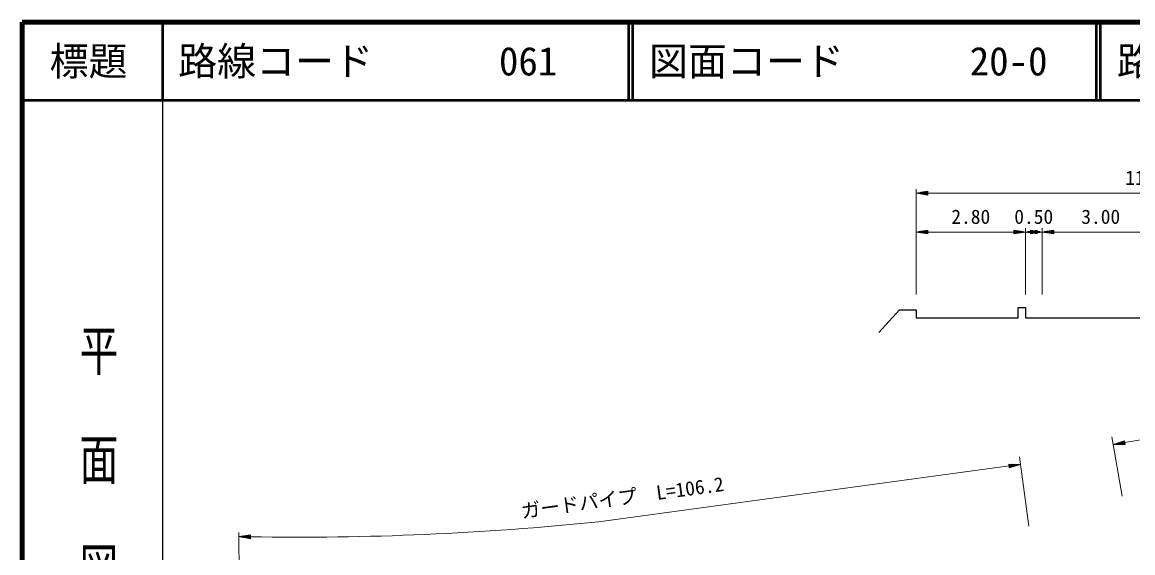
# Model space of a CAD drawing. Units: millimetres, scale not verified. Extents: x 40000 to 680000, y 20000 to 380000.
# Drawn here: x 40000 to 182432, y 311918 to 380000 of the extents above; entities that cross this region are included whole.
import ezdxf
from ezdxf.enums import TextEntityAlignment as Align

# ---------------------------------------------------------------- set-up
doc = ezdxf.new("R2010")
doc.units = ezdxf.units.MM
doc.header["$LTSCALE"] = 1000
for name, color, linetype, lineweight in [('M-BGD', 7, 'Continuous', 25), ('M-STR-HTXT', 7, 'Continuous', 13), ('M-TTL', 2, 'Continuous', 140), ('M-TTL-BAND', 7, 'Continuous', 25), ('M-TTL-LINE', 7, 'Continuous', 50)]:
    doc.layers.add(name, color=color, linetype=linetype, lineweight=lineweight)
doc.layers.add('M-TTL-TXT', color=7, linetype='Continuous')
doc.styles.add('@ＭＳ ゴシック', font='')
doc.styles.add('ＭＳ ゴシック', font='')
doc.styles.get('@ＭＳ ゴシック').set_extended_font_data('@MS Gothic')
doc.styles.get('ＭＳ ゴシック').set_extended_font_data('MS Gothic')

msp = doc.modelspace()

# ---------------------------------------------------------------- linework, layer by layer
at = {"layer": 'M-BGD'}
msp.add_lwpolyline([(149876, 340199), (152504, 343075), (154652, 343075), (154652, 342063), (167738, 342063), (167738, 343413), (168661, 343413), (168661, 342063), (203320, 342063), (203320, 343395), (204457, 343395), (204457, 342063), (214506, 342063), (214506, 343200), (216921, 343200), (219585, 340004)], dxfattribs=at)
at = {"layer": 'M-STR-HTXT'}
for p, q in [((154652, 345075), (154652, 358575)), ((154652, 358075), (156152, 358325)), ((154652, 358075), (156152, 357825)), ((154652, 358075), (156152, 358075)), ((156152, 358125), (154952, 358125)), ((156152, 358025), (154952, 358025)), ((155252, 358175), (156152, 358175)), ((155252, 357975), (156152, 357975)), ((156152, 358225), (155552, 358225)), ((156152, 357925), (155552, 357925)), ((155852, 358275), (156152, 358275)), ((155852, 357875), (156152, 357875)), ((156152, 357825), (156152, 358325)), ((156152, 358075), (168661, 358075)), ((168661, 358075), (170792, 358075)), ((170792, 358075), (185849, 358075)), ((154652, 353075), (156152, 353325)), ((155852, 353275), (156152, 353275)), ((156152, 352825), (156152, 353325)), ((168661, 353075), (167161, 353325)), ((167161, 353325), (167161, 352825)), ((167461, 353275), (167161, 353275)), ((168661, 345075), (168661, 353575)), ((168661, 353075), (170161, 353325)), ((170792, 353075), (169292, 353325)), ((169292, 353325), (169292, 352825)), ((169592, 353275), (169292, 353275)), ((169861, 353275), (170161, 353275)), ((170161, 352825), (170161, 353325)), ((170792, 345075), (170792, 353575)), ((170792, 353075), (172292, 353325)), ((171992, 353275), (172292, 353275)), ((172292, 352825), (172292, 353325)), ((154652, 353075), (156152, 352825)), ((154652, 353075), (156152, 353075)), ((156152, 353125), (154952, 353125)), ((156152, 353025), (154952, 353025)), ((155252, 353175), (156152, 353175)), ((155252, 352975), (156152, 352975)), ((156152, 353225), (155552, 353225)), ((156152, 352925), (155552, 352925)), ((155852, 352875), (156152, 352875)), ((156152, 353075), (167161, 353075)), ((167161, 353225), (167761, 353225)), ((168061, 353175), (167161, 353175)), ((167161, 353125), (168361, 353125)), ((168661, 353075), (167161, 352825)), ((168661, 353075), (167161, 353075)), ((167161, 353025), (168361, 353025)), ((168061, 352975), (167161, 352975)), ((167161, 352925), (167761, 352925)), ((167461, 352875), (167161, 352875)), ((168661, 353075), (170161, 352825)), ((168661, 353075), (170161, 353075)), ((170161, 353125), (168961, 353125)), ((170161, 353025), (168961, 353025)), ((169261, 353175), (170161, 353175)), ((169261, 352975), (170161, 352975)), ((169292, 353225), (169892, 353225)), ((170192, 353175), (169292, 353175)), ((169292, 353125), (170492, 353125)), ((170792, 353075), (169292, 352825)), ((170792, 353075), (169292, 353075)), ((169292, 353025), (170492, 353025)), ((170192, 352975), (169292, 352975)), ((169292, 352925), (169892, 352925)), ((169592, 352875), (169292, 352875)), ((170161, 353225), (169561, 353225)), ((170161, 352925), (169561, 352925)), ((169861, 352875), (170161, 352875)), ((170792, 353075), (172292, 352825)), ((170792, 353075), (172292, 353075)), ((172292, 353125), (171092, 353125)), ((172292, 353025), (171092, 353025)), ((171392, 353175), (172292, 353175)), ((171392, 352975), (172292, 352975)), ((172292, 353225), (171692, 353225)), ((172292, 352925), (171692, 352925)), ((171992, 352875), (172292, 352875)), ((172292, 353075), (184349, 353075)), ((181403, 326054), (290664, 344998)), ((181068, 319202), (179754, 326783)), ((179925, 325798), (181360, 326300)), ((181377, 326202), (180786, 326099)), ((181073, 326200), (181368, 326251)), ((181445, 325808), (181360, 326300)), ((179925, 325798), (181403, 326054)), ((179925, 325798), (181445, 325808)), ((181394, 326103), (180212, 325898)), ((181411, 326005), (180229, 325800)), ((180499, 325999), (181386, 326152)), ((180533, 325802), (181420, 325955)), ((181428, 325906), (180837, 325804)), ((181141, 325806), (181437, 325857)), ((169120, 315334), (167908, 324252)), ((113923, 315909), (166557, 323059)), ((168043, 323261), (166523, 323307)), ((166523, 323307), (166590, 322812)), ((166827, 323298), (166530, 323258)), ((166536, 323208), (167131, 323289)), ((167435, 323280), (166543, 323158)), ((166550, 323109), (167739, 323270)), ((168043, 323261), (166557, 323059)), ((166563, 323010), (167752, 323171)), ((167462, 323081), (166570, 322960)), ((166577, 322911), (167171, 322991)), ((166881, 322902), (166584, 322861)), ((168043, 323261), (166590, 322812)), ((67830, 304784), (67777, 314532)), ((67779, 314000), (69284, 314220)), ((67779, 314000), (69274, 313720)), ((67779, 314000), (69279, 313970)), ((69278, 313920), (68078, 313944)), ((69280, 314020), (68080, 314044)), ((68377, 313888), (69277, 313870)), ((68381, 314088), (69281, 314070)), ((69276, 313820), (68676, 313832)), ((69282, 314120), (68682, 314132)), ((68975, 313776), (69275, 313770)), ((68983, 314176), (69283, 314170)), ((69274, 313720), (69284, 314220))]:
    msp.add_line(p, q, dxfattribs=at)
msp.add_arc((75444, 687483), 373561, 269.05442, 275.91232, dxfattribs=at)
at = {"layer": 'M-TTL'}
for p, q in [((40000, 380000), (40000, 20000)), ((680000, 380000), (40000, 380000))]:
    msp.add_line(p, q, dxfattribs=at)
at = {"layer": 'M-TTL-BAND'}
msp.add_line((58000, 370000), (58000, 20000), dxfattribs=at)
at = {"layer": 'M-TTL-LINE'}
for p, q in [((58000, 380000), (58000, 370000)), ((117750, 380000), (117750, 370000)), ((118250, 380000), (118250, 370000)), ((177750, 380000), (177750, 370000)), ((178250, 380000), (178250, 370000)), ((40000, 370000), (680000, 370000))]:
    msp.add_line(p, q, dxfattribs=at)

# ---------------------------------------------------------------- texts
at = {"layer": 'M-STR-HTXT', "style": 'ＭＳ ゴシック'}
for s, p in [('11.80', (184579, 358575)), ('2.80', (161657, 353575)), ('0.50', (169727, 353575)), ('3.00', (178320, 353575))]:
    msp.add_text(s, height=1833, dxfattribs=at).set_placement(p, align=Align.BOTTOM_CENTER)
msp.add_text('ガードパイプ  L=106.2', height=1833, rotation=7.737, dxfattribs=at).set_placement((117171, 317561), align=Align.BOTTOM_CENTER)
at = {"layer": 'M-TTL-BAND', "style": '@ＭＳ ゴシック', "width": 1.4}
msp.add_text('平  面  図', height=3666, rotation=270, dxfattribs=at).set_placement((49777, 306475), align=Align.MIDDLE_RIGHT)
at = {"layer": 'M-TTL-TXT', "style": 'ＭＳ ゴシック'}
msp.add_text('標題', height=3666, dxfattribs=at).set_placement((48500, 375000), align=Align.MIDDLE_CENTER)
for s, p in [('路線コード', (60000, 375000)), ('061', (101142, 375000)), ('図面コード', (120380, 375000)), ('20-0', (161521, 375000)), ('路 線 名', (180380, 375000))]:
    msp.add_text(s, height=3666, dxfattribs=at).set_placement(p, align=Align.MIDDLE_LEFT)

doc.saveas('drawing.dxf')
